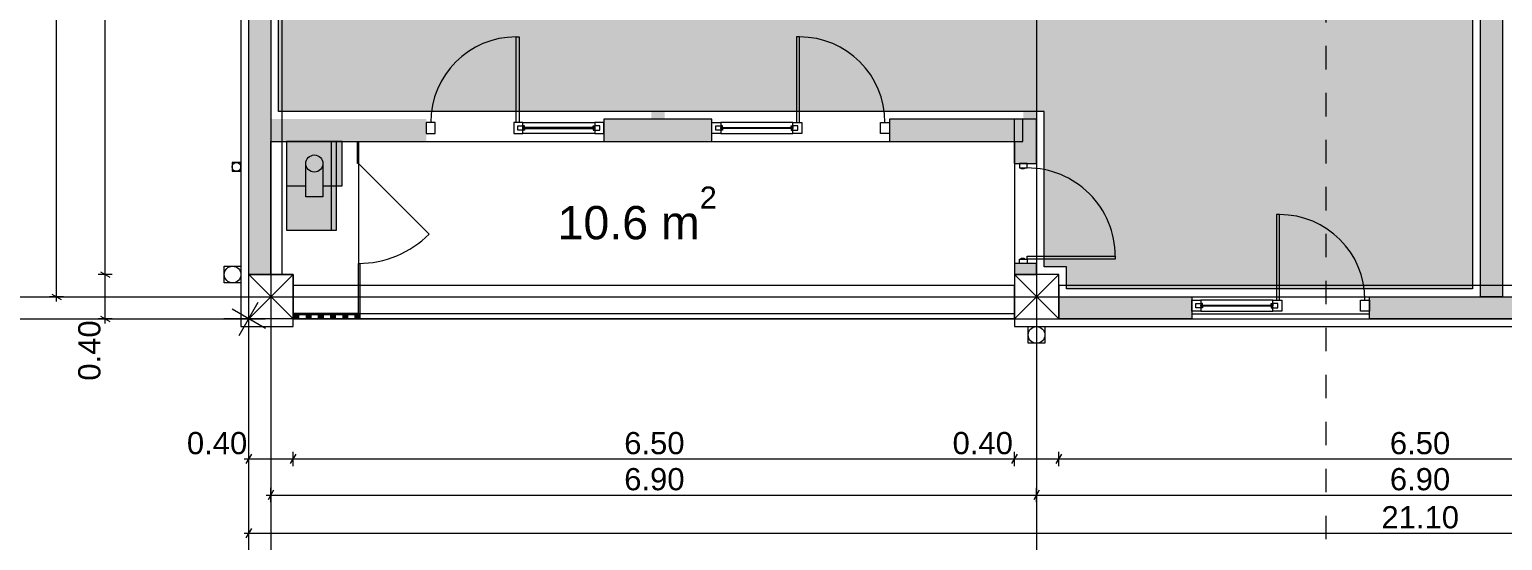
# Model space of a CAD drawing. Header units: millimetres. Extents: x 476571643 to 477489869, y 4620928210 to 4621294454.
# Drawn here: x 477214746 to 477228021, y 4621023836 to 4621028441 of the extents above; entities that cross this region are included whole.
import ezdxf

# ---------------------------------------------------------------- set-up
doc = ezdxf.new("R2010")
doc.units = ezdxf.units.MM
doc.header["$MEASUREMENT"] = 0
doc.linetypes.add('Dashed', pattern=[423.333333, 211.666667, -211.666667])
for name, color, linetype, lineweight in [('2D Drafting - General_Pen_No__1_Pen_No__7', 7, 'Continuous', 0), ('2D Drafting - General_Pen_No__250_Pen_No__7_Pen_No__250', 7, 'Continuous', 0), ('2D Drafting - General_Pen_No__250_Pen_No__7_Pen_No__7', 7, 'Continuous', 0), ('2D Drafting - General_Pen_No__7_Pen_No__7_Pen_No__7', 7, 'Continuous', 0), ('Doors_Pen_No__7_Pen_No__7_Pen_No__7', 7, 'Continuous', 0), ('G-Anno-Nplt_Pen_No__151', 151, 'Continuous', 0), ('G-Anno-Nplt_Pen_No__4', 7, 'Continuous', 0), ('gegmebi_Pen_No__1_Pen_No__7', 7, 'Continuous', 0), ('gegmebi_Pen_No__7_Pen_No__7', 7, 'Continuous', 0), ('Interior - Furniture _Pen_No__7', 7, 'Continuous', 0), ('kar-panjara_Pen_No__7_Pen_No__7_Pen_No__7', 7, 'Continuous', 0), ('New_2D Drafting - General_Pen_No__250_Pen_No__7_Pen_No__255', 255, 'Continuous', 0), ('New_2D Drafting - General_Pen_No__30_Pen_No__9_Pen_No__9_Pen_No__255', 255, 'Continuous', 0), ('New_2D Drafting - General_Pen_No__30_Pen_No__9_Pen_No__9_Pen_No__7', 7, 'Continuous', 0), ('New_Doors_Pen_No__7_Pen_No__7_Pen_No__250', 7, 'Continuous', 0), ('New_Interior - Furniture _Pen_No__250', 7, 'Continuous', 0), ('New_reg_nak_Pen_No__250', 7, 'Continuous', 0), ('New_reg_nak_Pen_No__7', 7, 'Continuous', 0), ('New_shenobebi_Pen_No__1', 1, 'Continuous', 0), ('New_Structural - Bearing_Pen_No__250', 7, 'Continuous', 0), ('zoma_Pen_No__1', 1, 'Continuous', 0), ('zoma_Pen_No__142', 142, 'Continuous', 0), ('zoma_Pen_No__5_Pen_No__5', 5, 'Continuous', 0)]:
    doc.layers.add(name, color=color, linetype=linetype, lineweight=lineweight)
doc.layers.add('zoma', color=7, linetype='Continuous')
doc.styles.add('GENERATED_STYLE_2', font='arial.ttf')
doc.dimstyles.new('GENERATED_STYLE__12', dxfattribs={"dimtxt": 500, "dimasz": 228, "dimexe": 0.18, "dimexo": 3, "dimgap": 0.09, "dimtad": 1, "dimtih": 1, "dimtoh": 1, "dimlfac": 0.001, "dimzin": 0, "dimdsep": 46, "dimtxsty": 'GENERATED_STYLE_2', "dimblk": 'ARROWHEAD_2', "dimblk1": 'ARROWHEAD_2', "dimblk2": 'ARROWHEAD_2', "dimcen": 0.09, "dimclrd": 1, "dimclre": 1, "dimclrt": 1, "dimadec": 0, "dimazin": 0, "dimtfac": 1, "dimtdec": 4, "dimtmove": 2, "dimatfit": 3, "dimfxl": 1, "dimtolj": 1, "dimtzin": 0, "dimarcsym": 0})
doc.dimstyles.new('GENERATED_STYLE__13', dxfattribs={"dimtxt": 500, "dimasz": 228, "dimexe": 0.18, "dimexo": 3, "dimgap": 0.09, "dimtad": 1, "dimlfac": 0.001, "dimzin": 0, "dimdsep": 46, "dimtxsty": 'GENERATED_STYLE_2', "dimblk": 'ARROWHEAD_2', "dimblk1": 'ARROWHEAD_2', "dimblk2": 'ARROWHEAD_2', "dimcen": 0.09, "dimclrd": 1, "dimclre": 1, "dimclrt": 1, "dimadec": 0, "dimazin": 0, "dimtfac": 1, "dimtdec": 4, "dimtmove": 0, "dimatfit": 3, "dimfxl": 1, "dimtolj": 1, "dimtzin": 0, "dimarcsym": 0})
doc.dimstyles.new('GENERATED_STYLE__3', dxfattribs={"dimtxt": 200, "dimasz": 64.421331, "dimexe": 0.18, "dimexo": 3, "dimgap": 0.09, "dimtad": 1, "dimtih": 1, "dimtoh": 1, "dimlfac": 0.001, "dimzin": 0, "dimdsep": 46, "dimtxsty": 'GENERATED_STYLE_2', "dimblk": 'ARROWHEAD_2', "dimblk1": 'ARROWHEAD_2', "dimblk2": 'ARROWHEAD_2', "dimcen": 0.09, "dimclrd": 142, "dimclre": 142, "dimclrt": 142, "dimadec": 0, "dimazin": 0, "dimtfac": 1, "dimtdec": 4, "dimtmove": 0, "dimatfit": 3, "dimfxl": 1, "dimtolj": 1, "dimtzin": 0, "dimarcsym": 0})
doc.dimstyles.new('GENERATED_STYLE__7', dxfattribs={"dimtxt": 200, "dimasz": 64.421331, "dimexe": 0.18, "dimexo": 3, "dimgap": 0.09, "dimtad": 1, "dimlfac": 0.001, "dimzin": 0, "dimdsep": 46, "dimtxsty": 'GENERATED_STYLE_2', "dimblk": 'ARROWHEAD_2', "dimblk1": 'ARROWHEAD_2', "dimblk2": 'ARROWHEAD_2', "dimcen": 0.09, "dimclrd": 142, "dimclre": 142, "dimclrt": 142, "dimadec": 0, "dimazin": 0, "dimtfac": 1, "dimtdec": 4, "dimtmove": 0, "dimatfit": 3, "dimfxl": 1, "dimtolj": 1, "dimtzin": 0, "dimarcsym": 0})

# ---------------------------------------------------------------- blocks, each defined once
blk = doc.blocks.new('*D1205', base_point=(476844527, 4621385791))
at = {"layer": 'zoma_Pen_No__142', "color": 142, "linetype": 'Continuous', "lineweight": 0, "transparency": 16777216}
for p, q in [((477214948, 4621032957), (477215033, 4621032908)), ((477215054, 4621032933), (477214927, 4621032933)), ((477214990, 4621026033), (477214990, 4621032933)), ((477214948, 4621026057), (477215033, 4621026008)), ((477215054, 4621026033), (477214927, 4621026033)), ((477214990, 4621025991), (477214990, 4621026033))]:
    blk.add_line(p, q, dxfattribs=at)
at = {"layer": 'zoma_Pen_No__142', "color": 142, "lineweight": 0, "transparency": 16777216, "insert": (477214950, 4621029216), "char_height": 200, "attachment_point": 7, "rotation": 90, "style": 'GENERATED_STYLE_2'}
blk.add_mtext('\\A1;{\\pql;\\fArial CYR|b0|i0|c204|p34;6.90}', dxfattribs=at)
blk = doc.blocks.new('ARROWHEAD_2')
at = {"color": 0, "linetype": 'Continuous', "lineweight": 0}
for p, q in [((-0.378, -0.655), (0.378, 0.655)), ((0, 0), (-1, 0))]:
    blk.add_line(p, q, dxfattribs=at)
blk = doc.blocks.new('*D1208', base_point=(476844527, 4621385791))
at = {"layer": 'zoma_Pen_No__142', "color": 142, "linetype": 'Continuous', "lineweight": 0, "transparency": 16777216}
for p, q in [((477215491, 4621026233), (477215364, 4621026233)), ((477215385, 4621026257), (477215470, 4621026208)), ((477215428, 4621025833), (477215428, 4621026233)), ((477215491, 4621025833), (477215364, 4621025833)), ((477215385, 4621025857), (477215470, 4621025808)), ((477215428, 4621025791), (477215428, 4621025833))]:
    blk.add_line(p, q, dxfattribs=at)
at = {"layer": 'zoma_Pen_No__142', "color": 142, "lineweight": 0, "transparency": 16777216, "insert": (477215388, 4621025276), "char_height": 200, "attachment_point": 7, "rotation": 89.9995, "style": 'GENERATED_STYLE_2'}
blk.add_mtext('\\A1;{\\pql;\\fArial CYR|b0|i0|c204|p34;0.40}', dxfattribs=at)
blk = doc.blocks.new('*D1209', base_point=(476844527, 4621385791))
at = {"layer": 'zoma_Pen_No__142', "color": 142, "linetype": 'Continuous', "lineweight": 0, "transparency": 16777216}
for p, q in [((477215385, 4621032757), (477215470, 4621032708)), ((477215428, 4621026233), (477215428, 4621032733)), ((477215491, 4621026233), (477215364, 4621026233)), ((477215385, 4621026257), (477215470, 4621026208)), ((477215428, 4621025833), (477215428, 4621026233))]:
    blk.add_line(p, q, dxfattribs=at)
at = {"layer": 'zoma_Pen_No__142', "color": 142, "lineweight": 0, "transparency": 16777216, "char_height": 200, "attachment_point": 7, "rotation": 89.9995, "style": 'GENERATED_STYLE_2'}
for s, insert in [('\\A1;{\\pql;\\fArial CYR|b0|i0|c204|p34;0.40}', (477215388, 4621032176)), ('\\A1;{\\pql;\\fArial CYR|b0|i0|c204|p34;6.50}', (477215388, 4621029216))]:
    blk.add_mtext(s, dxfattribs=dict(at, insert=insert))
blk = doc.blocks.new('*D1210', base_point=(476844527, 4621385791))
at = {"layer": 'zoma_Pen_No__142', "color": 142, "linetype": 'Continuous', "lineweight": 0, "transparency": 16777216}
for p, q in [((477215428, 4621033133), (477215428, 4621036233)), ((477215491, 4621033133), (477215364, 4621033133)), ((477215385, 4621033157), (477215470, 4621033108)), ((477215428, 4621032733), (477215428, 4621033133)), ((477215491, 4621032733), (477215364, 4621032733)), ((477215385, 4621032757), (477215470, 4621032708)), ((477215428, 4621026233), (477215428, 4621032733))]:
    blk.add_line(p, q, dxfattribs=at)
blk = doc.blocks.new('*D1216', base_point=(476844527, 4621385791))
at = {"layer": 'zoma_Pen_No__142', "color": 142, "linetype": 'Continuous', "lineweight": 0, "transparency": 16777216}
for p, q in [((477214641, 4621043533), (477214514, 4621043533)), ((477214620, 4621043508), (477214535, 4621043557)), ((477214577, 4621025833), (477214577, 4621043533)), ((477214641, 4621025833), (477214514, 4621025833)), ((477214535, 4621025857), (477214620, 4621025808)), ((477214577, 4621025791), (477214577, 4621025833))]:
    blk.add_line(p, q, dxfattribs=at)
at = {"layer": 'zoma_Pen_No__142', "color": 142, "lineweight": 0, "transparency": 16777216, "insert": (477214537, 4621034341), "char_height": 200, "attachment_point": 7, "rotation": 90, "style": 'GENERATED_STYLE_2'}
blk.add_mtext('\\A1;{\\pql;\\fArial CYR|b0|i0|c204|p34;17.70}', dxfattribs=at)
blk = doc.blocks.new('*D1229', base_point=(476844527, 4621385791))
at = {"layer": 'zoma_Pen_No__142', "color": 142, "linetype": 'Continuous', "lineweight": 0, "transparency": 16777216}
for p, q in [((477240465, 4621043533), (477240338, 4621043533)), ((477240444, 4621043508), (477240359, 4621043557)), ((477240402, 4621025833), (477240402, 4621043533)), ((477240465, 4621025833), (477240338, 4621025833)), ((477240359, 4621025857), (477240444, 4621025808)), ((477240402, 4621025791), (477240402, 4621025833))]:
    blk.add_line(p, q, dxfattribs=at)
at = {"layer": 'zoma_Pen_No__142', "color": 142, "lineweight": 0, "transparency": 16777216, "insert": (477240362, 4621034341), "char_height": 200, "attachment_point": 7, "rotation": 90, "style": 'GENERATED_STYLE_2'}
blk.add_mtext('\\A1;{\\pql;\\fArial CYR|b0|i0|c204|p34;17.70}', dxfattribs=at)
blk = doc.blocks.new('*D1242', base_point=(476844527, 4621385791))
at = {"layer": 'zoma_Pen_No__142', "color": 142, "linetype": 'Continuous', "lineweight": 0, "transparency": 16777216}
for p, q in [((477216746, 4621024613), (477216697, 4621024529)), ((477216722, 4621024507), (477216722, 4621024635)), ((477217146, 4621024613), (477217097, 4621024529)), ((477217122, 4621024507), (477217122, 4621024635)), ((477216680, 4621024571), (477216722, 4621024571)), ((477216722, 4621024571), (477217122, 4621024571))]:
    blk.add_line(p, q, dxfattribs=at)
at = {"layer": 'zoma_Pen_No__142', "color": 142, "lineweight": 0, "transparency": 16777216, "insert": (477216165, 4621024611), "char_height": 200, "attachment_point": 7, "style": 'GENERATED_STYLE_2'}
blk.add_mtext('\\A1;{\\pql;\\fArial CYR|b0|i0|c204|p34;0.40}', dxfattribs=at)
blk = doc.blocks.new('*D1243', base_point=(476844527, 4621385791))
at = {"layer": 'zoma_Pen_No__142', "color": 142, "linetype": 'Continuous', "lineweight": 0, "transparency": 16777216}
for p, q in [((477217146, 4621024613), (477217097, 4621024529)), ((477217122, 4621024507), (477217122, 4621024635)), ((477223646, 4621024613), (477223597, 4621024529)), ((477223622, 4621024507), (477223622, 4621024635)), ((477217122, 4621024571), (477223622, 4621024571))]:
    blk.add_line(p, q, dxfattribs=at)
at = {"layer": 'zoma_Pen_No__142', "color": 142, "lineweight": 0, "transparency": 16777216, "char_height": 200, "attachment_point": 7, "style": 'GENERATED_STYLE_2'}
for s, insert in [('\\A1;{\\pql;\\fArial CYR|b0|i0|c204|p34;6.50}', (477220106, 4621024611)), ('\\A1;{\\pql;\\fArial CYR|b0|i0|c204|p34;0.40}', (477223065, 4621024611))]:
    blk.add_mtext(s, dxfattribs=dict(at, insert=insert))
blk = doc.blocks.new('*D1244', base_point=(476844527, 4621385791))
at = {"layer": 'zoma_Pen_No__142', "color": 142, "linetype": 'Continuous', "lineweight": 0, "transparency": 16777216}
for p, q in [((477223646, 4621024613), (477223597, 4621024529)), ((477223622, 4621024507), (477223622, 4621024635)), ((477224046, 4621024613), (477223997, 4621024529)), ((477224022, 4621024507), (477224022, 4621024635)), ((477223622, 4621024571), (477224022, 4621024571))]:
    blk.add_line(p, q, dxfattribs=at)
blk = doc.blocks.new('*D1245', base_point=(476844527, 4621385791))
at = {"layer": 'zoma_Pen_No__142', "color": 142, "linetype": 'Continuous', "lineweight": 0, "transparency": 16777216}
for p, q in [((477224046, 4621024613), (477223997, 4621024529)), ((477224022, 4621024507), (477224022, 4621024635)), ((477230546, 4621024613), (477230497, 4621024529)), ((477230522, 4621024507), (477230522, 4621024635)), ((477224022, 4621024571), (477230522, 4621024571))]:
    blk.add_line(p, q, dxfattribs=at)
at = {"layer": 'zoma_Pen_No__142', "color": 142, "lineweight": 0, "transparency": 16777216, "char_height": 200, "attachment_point": 7, "style": 'GENERATED_STYLE_2'}
for s, insert in [('\\A1;{\\pql;\\fArial CYR|b0|i0|c204|p34;6.50}', (477227006, 4621024611)), ('\\A1;{\\pql;\\fArial CYR|b0|i0|c204|p34;0.40}', (477229965, 4621024611))]:
    blk.add_mtext(s, dxfattribs=dict(at, insert=insert))
blk = doc.blocks.new('*D1249', base_point=(476844527, 4621385791))
at = {"layer": 'zoma_Pen_No__142', "color": 142, "linetype": 'Continuous', "lineweight": 0, "transparency": 16777216}
for p, q in [((477216880, 4621024246), (477216922, 4621024246)), ((477216946, 4621024289), (477216897, 4621024204)), ((477216922, 4621024183), (477216922, 4621024310)), ((477216922, 4621024246), (477223822, 4621024246)), ((477223846, 4621024289), (477223797, 4621024204)), ((477223822, 4621024183), (477223822, 4621024310))]:
    blk.add_line(p, q, dxfattribs=at)
at = {"layer": 'zoma_Pen_No__142', "color": 142, "lineweight": 0, "transparency": 16777216, "insert": (477220106, 4621024286), "char_height": 200, "attachment_point": 7, "style": 'GENERATED_STYLE_2'}
blk.add_mtext('\\A1;{\\pql;\\fArial CYR|b0|i0|c204|p34;6.90}', dxfattribs=at)
blk = doc.blocks.new('*D1250', base_point=(476844527, 4621385791))
at = {"layer": 'zoma_Pen_No__142', "color": 142, "linetype": 'Continuous', "lineweight": 0, "transparency": 16777216}
for p, q in [((477223846, 4621024289), (477223797, 4621024204)), ((477223822, 4621024183), (477223822, 4621024310)), ((477223822, 4621024246), (477230722, 4621024246)), ((477230746, 4621024289), (477230697, 4621024204)), ((477230722, 4621024183), (477230722, 4621024310))]:
    blk.add_line(p, q, dxfattribs=at)
at = {"layer": 'zoma_Pen_No__142', "color": 142, "lineweight": 0, "transparency": 16777216, "insert": (477227006, 4621024286), "char_height": 200, "attachment_point": 7, "style": 'GENERATED_STYLE_2'}
blk.add_mtext('\\A1;{\\pql;\\fArial CYR|b0|i0|c204|p34;6.90}', dxfattribs=at)
blk = doc.blocks.new('*D1252', base_point=(476844527, 4621385791))
at = {"layer": 'zoma_Pen_No__142', "color": 142, "linetype": 'Continuous', "lineweight": 0, "transparency": 16777216}
for p, q in [((477216746, 4621023945), (477216697, 4621023860)), ((477216722, 4621023839), (477216722, 4621023966)), ((477237797, 4621023860), (477237846, 4621023945)), ((477237822, 4621023839), (477237822, 4621023966)), ((477216680, 4621023903), (477216722, 4621023903)), ((477216722, 4621023903), (477237822, 4621023903)), ((477237822, 4621023903), (477237863, 4621023903))]:
    blk.add_line(p, q, dxfattribs=at)
at = {"layer": 'zoma_Pen_No__142', "color": 142, "lineweight": 0, "transparency": 16777216, "insert": (477226930, 4621023943), "char_height": 200, "attachment_point": 7, "style": 'GENERATED_STYLE_2'}
blk.add_mtext('\\A1;{\\pql;\\fArial CYR|b0|i0|c204|p34;21.10}', dxfattribs=at)
blk = doc.blocks.new('*D1267', base_point=(476844527, 4621385791))
at = {"layer": 'zoma_Pen_No__1', "color": 1, "linetype": 'Continuous', "lineweight": 0, "transparency": 16777216}
for p, q in [((477216872, 4621025746), (477216572, 4621025919)), ((477216722, 4621025833), (477216722, 4621025979)), ((477216947, 4621025833), (477216497, 4621025833)), ((477216722, 4620978744), (477216722, 4621025833)), ((477216572, 4620978830), (477216872, 4620978657)), ((477216947, 4620978744), (477216497, 4620978744)), ((477216722, 4620978597), (477216722, 4620978744))]:
    blk.add_line(p, q, dxfattribs=at)
at = {"layer": 'zoma_Pen_No__1', "color": 1, "lineweight": 0, "transparency": 16777216, "insert": (477216622, 4621001433), "char_height": 500, "attachment_point": 7, "rotation": 90, "style": 'GENERATED_STYLE_2'}
blk.add_mtext('\\A1;{\\pql;\\fArial CYR|b0|i0|c204|p34;47.09}', dxfattribs=at)
blk = doc.blocks.new('*D1271', base_point=(476844527, 4621385791))
at = {"layer": 'zoma_Pen_No__1', "color": 1, "linetype": 'Continuous', "lineweight": 0, "transparency": 16777216}
for p, q in [((477143313, 4621025608), (477143313, 4621026058)), ((477216722, 4621025608), (477216722, 4621026058)), ((477143400, 4621025983), (477143226, 4621025683)), ((477216635, 4621025683), (477216808, 4621025983)), ((477143166, 4621025833), (477143313, 4621025833)), ((477143313, 4621025833), (477216722, 4621025833)), ((477216722, 4621025833), (477216869, 4621025833))]:
    blk.add_line(p, q, dxfattribs=at)
at = {"layer": 'zoma_Pen_No__1', "color": 1, "lineweight": 0, "transparency": 16777216, "insert": (477163324, 4621025933), "char_height": 500, "attachment_point": 7, "style": 'GENERATED_STYLE_2'}
blk.add_mtext('\\A1;{\\pql;\\fArial CYR|b0|i0|c204|p34;73.41}', dxfattribs=at)

msp = doc.modelspace()

# ---------------------------------------------------------------- hatches: boundary and pattern name
at = {"layer": '2D Drafting - General_Pen_No__250_Pen_No__7_Pen_No__7', "linetype": 'Continuous', "lineweight": 0}
for points in [[(477227821.818, 4621026032.543), (477227821.818, 4621036335.8), (477228021.818, 4621036335.8), (477228021.818, 4621026032.543)], [(477216721.818, 4621032732.543), (477216721.818, 4621026232.543), (477216921.818, 4621026232.543), (477216921.818, 4621032732.543)], [(477223701.626, 4621032732.543), (477223701.626, 4621027632.538), (477223821.626, 4621027632.538), (477223821.626, 4621032732.543)], [(477220349.145, 4621032406.39), (477220349.145, 4621027632.538), (477220469.145, 4621027632.538), (477220469.145, 4621032406.39)], [(477218322.434, 4621027432.538), (477216922.01, 4621027432.538), (477216922.01, 4621027632.538), (477218322.434, 4621027632.538)], [(477219922.434, 4621027632.538), (477219922.434, 4621027432.538), (477220895.852, 4621027432.538), (477220895.852, 4621027632.538)], [(477222495.852, 4621027432.538), (477223699.051, 4621027432.538), (477223699.051, 4621027632.538), (477222495.852, 4621027632.538)], [(477223621.626, 4621027632.538), (477223621.626, 4621027232.523), (477223821.626, 4621027232.523), (477223821.626, 4621027632.538)], [(477217711.998, 4621027432.538), (477217711.998, 4621027232.538), (477217701.998, 4621027232.538), (477217701.998, 4621027432.538)], [(477217722.01, 4621026332.539), (477217722.01, 4621025872.543), (477217712.01, 4621025872.543), (477217712.01, 4621026332.539)], [(477223821.818, 4621026332.525), (477223621.818, 4621026332.525), (477223621.818, 4621026232.543), (477223821.818, 4621026232.543)], [(477224021.818, 4621026032.543), (477225221.89, 4621026032.543), (477225221.89, 4621025832.543), (477224021.818, 4621025832.543)], [(477230521.818, 4621025832.543), (477226821.886, 4621025832.543), (477226821.886, 4621026032.543), (477230521.818, 4621026032.543)], [(477217712.01, 4621025882.543), (477217122.01, 4621025882.543), (477217122.01, 4621025872.543), (477217712.01, 4621025872.543)]]:
    msp.add_hatch(color=7, dxfattribs=at).paths.add_polyline_path(points)
at = {"layer": 'G-Anno-Nplt_Pen_No__151', "linetype": 'Continuous', "lineweight": 0, "true_color": 0x1f2f3f}
h = msp.add_hatch(color=169, dxfattribs=at)
h.paths.add_polyline_path([(477216991.818, 4621032222.355), (477217391.818, 4621032222.355), (477217391.818, 4621032902.543), (477217191.818, 4621032902.543), (477217191.818, 4621033202.542), (477216991.818, 4621033202.542), (477216991.818, 4621036162.542), (477217191.818, 4621036162.542), (477217191.818, 4621036462.542), (477217391.818, 4621036462.542), (477217391.818, 4621037142.73), (477216991.818, 4621037142.73), (477216991.818, 4621043062.543), (477217191.818, 4621043062.543), (477217191.818, 4621043262.542), (477223551.817, 4621043262.542), (477223551.817, 4621036402.542), (477223251.817, 4621036402.542), (477223251.817, 4621035865.8), (477224532.005, 4621035865.8), (477224532.005, 4621036262.543), (477227751.818, 4621036262.543), (477227751.818, 4621026302.542), (477227751.818, 4621026102.601), (477224091.817, 4621026102.601), (477224091.817, 4621026302.542), (477223891.818, 4621026302.542), (477223891.818, 4621027702.539), (477216991.818, 4621027702.539)])
h.paths.add_polyline_path([(477224092.607, 4621032662.543), (477224092.607, 4621033202.542), (477223552.607, 4621033202.542), (477223552.607, 4621032662.543)], flags=0)
at = {"layer": 'New_2D Drafting - General_Pen_No__250_Pen_No__7_Pen_No__255', "linetype": 'Continuous', "lineweight": 0}
for points in [[(477217063.437, 4621027432.538), (477217563.437, 4621027432.534), (477217563.433, 4621027032.538), (477217390.448, 4621027032.54), (477217390.447, 4621026932.537), (477217236.421, 4621026932.538), (477217236.422, 4621027032.541), (477217063.433, 4621027032.543)], [(477217063.437, 4621027432.538), (477217513.437, 4621027432.538), (477217513.437, 4621026632.538), (477217063.437, 4621026632.538)]]:
    msp.add_hatch(color=255, dxfattribs=at).paths.add_polyline_path(points)
at = {"layer": 'New_2D Drafting - General_Pen_No__30_Pen_No__9_Pen_No__9_Pen_No__255', "linetype": 'Continuous', "lineweight": 0}
for points in [[(477217132.01, 4621025832.543), (477217132.01, 4621025872.543), (477217172.01, 4621025872.543), (477217172.01, 4621025832.543)], [(477217242.01, 4621025832.543), (477217242.01, 4621025872.543), (477217282.01, 4621025872.543), (477217282.01, 4621025832.543)], [(477217352.01, 4621025832.543), (477217352.01, 4621025872.543), (477217392.01, 4621025872.543), (477217392.01, 4621025832.543)], [(477217462.01, 4621025832.543), (477217462.01, 4621025872.543), (477217502.01, 4621025872.543), (477217502.01, 4621025832.543)], [(477217572.01, 4621025832.543), (477217572.01, 4621025872.543), (477217612.01, 4621025872.543), (477217612.01, 4621025832.543)], [(477217682.01, 4621025832.543), (477217682.01, 4621025872.543), (477217722.01, 4621025872.543), (477217722.01, 4621025832.543)]]:
    msp.add_hatch(color=255, dxfattribs=at).paths.add_polyline_path(points)

# ---------------------------------------------------------------- linework, layer by layer
at = {"layer": '2D Drafting - General_Pen_No__1_Pen_No__7', "color": 7, "linetype": 'Continuous', "lineweight": 0}
for p, q in [((477216721.818, 4621025832.543), (477217121.818, 4621026232.543)), ((477217121.818, 4621025832.543), (477216721.818, 4621026232.543)), ((477224021.818, 4621025832.543), (477223621.818, 4621026232.543)), ((477223621.818, 4621025832.543), (477224021.818, 4621026232.543))]:
    msp.add_line(p, q, dxfattribs=at)
at = {"layer": '2D Drafting - General_Pen_No__1_Pen_No__7', "color": 7, "linetype": 'Continuous', "lineweight": 0, "flags": 128}
for points in [[(477216721.818, 4621026232.543), (477216721.818, 4621032732.543), (477217021.818, 4621032732.543), (477217021.818, 4621026232.543)], [(477217121.818, 4621025832.543), (477216721.818, 4621025832.543), (477216721.818, 4621026232.543), (477217121.818, 4621026232.543)], [(477223621.818, 4621025832.543), (477224021.818, 4621025832.543), (477224021.818, 4621026232.543), (477223621.818, 4621026232.543)], [(477217121.818, 4621025832.543), (477223621.818, 4621025832.543), (477223621.818, 4621026132.543), (477217121.818, 4621026132.543)], [(477224021.818, 4621025832.543), (477230521.818, 4621025832.543), (477230521.818, 4621026132.543), (477224021.818, 4621026132.543)]]:
    msp.add_lwpolyline(points, close=True, dxfattribs=at)
at = {"layer": '2D Drafting - General_Pen_No__1_Pen_No__7', "color": 7, "linetype": 'Continuous', "lineweight": 0}
for centre, radius in [((477216611.645, 4621027202.542), 40), ((477216576.888, 4621026232.543), 75), ((477223821.818, 4621025687.889), 75)]:
    msp.add_circle(centre, radius, dxfattribs=at)
at = {"layer": '2D Drafting - General_Pen_No__250_Pen_No__7_Pen_No__250', "color": 7, "linetype": 'Continuous', "lineweight": 0, "flags": 128}
for points in [[(477227821.818, 4621026032.543), (477227821.818, 4621036335.8), (477228021.818, 4621036335.8), (477228021.818, 4621026032.543)], [(477223621.626, 4621027632.538), (477223621.626, 4621027232.523), (477223821.626, 4621027232.523), (477223821.626, 4621027632.538)], [(477217711.998, 4621027432.538), (477217711.998, 4621027232.538), (477217701.998, 4621027232.538), (477217701.998, 4621027432.538)], [(477217722.01, 4621026332.539), (477217722.01, 4621025872.543), (477217712.01, 4621025872.543), (477217712.01, 4621026332.539)], [(477223821.818, 4621026332.525), (477223621.818, 4621026332.525), (477223621.818, 4621026232.543), (477223821.818, 4621026232.543)], [(477224021.818, 4621026032.543), (477225221.89, 4621026032.543), (477225221.89, 4621025832.543), (477224021.818, 4621025832.543)], [(477230521.818, 4621025832.543), (477226821.886, 4621025832.543), (477226821.886, 4621026032.543), (477230521.818, 4621026032.543)], [(477217712.01, 4621025882.543), (477217122.01, 4621025882.543), (477217122.01, 4621025872.543), (477217712.01, 4621025872.543)]]:
    msp.add_lwpolyline(points, close=True, dxfattribs=at)
at = {"layer": '2D Drafting - General_Pen_No__250_Pen_No__7_Pen_No__7', "color": 7, "linetype": 'Continuous', "lineweight": 0, "flags": 128}
for points in [[(477219922.434, 4621027632.538), (477219922.434, 4621027432.538), (477220895.852, 4621027432.538), (477220895.852, 4621027632.538)], [(477222495.852, 4621027432.538), (477223699.051, 4621027432.538), (477223699.051, 4621027632.538), (477222495.852, 4621027632.538)]]:
    msp.add_lwpolyline(points, close=True, dxfattribs=at)
at = {"layer": '2D Drafting - General_Pen_No__7_Pen_No__7_Pen_No__7', "color": 7, "linetype": 'Continuous', "lineweight": 0, "flags": 128}
for points in [[(477219842.434, 4621027503.069), (477219192.434, 4621027503.098), (477219192.438, 4621027603.037), (477219842.438, 4621027603.008)], [(477220975.857, 4621027503.069), (477221625.857, 4621027503.098), (477221625.852, 4621027603.037), (477220975.852, 4621027603.008)], [(477225301.89, 4621025902.552), (477225951.89, 4621025902.581), (477225951.885, 4621026002.52), (477225301.885, 4621026002.491)]]:
    msp.add_lwpolyline(points, close=True, dxfattribs=at)
at = {"layer": '2D Drafting - General_Pen_No__7_Pen_No__7_Pen_No__7', "color": 7, "linetype": 'Continuous', "lineweight": 0}
for centre, radius, start, end in [((477219132.749, 4621027603.05), 770.311, 89.9974687, 179.994289), ((477221685.541, 4621027603.05), 770.311, 0.005711, 90.0025313), ((477223736.485, 4621026398.701), 794.311, 359.9985151, 90.0001966), ((477226011.574, 4621026002.533), 770.311, 0.005711, 90.0025313)]:
    msp.add_arc(centre, radius, start, end, dxfattribs=at)
at = {"layer": 'Doors_Pen_No__7_Pen_No__7_Pen_No__7', "color": 7, "linetype": 'Continuous', "lineweight": 0, "flags": 128}
for points in [[(477219159.416, 4621027603.049), (477219132.749, 4621027603.05), (477219132.784, 4621028373.361), (477219159.45, 4621028373.36)], [(477221658.875, 4621027603.049), (477221685.541, 4621027603.05), (477221685.507, 4621028373.361), (477221658.841, 4621028373.36)], [(477223668.75, 4621027232.525), (477223668.749, 4621027193.014), (477223736.483, 4621027193.012), (477223736.484, 4621027232.523)], [(477223683.149, 4621027184.125), (477223683.149, 4621027193.014), (477223709.816, 4621027193.013), (477223709.816, 4621027184.124)], [(477225984.907, 4621026002.532), (477226011.574, 4621026002.533), (477226011.54, 4621026772.844), (477225984.873, 4621026772.843)], [(477223668.75, 4621026332.525), (477223668.751, 4621026372.036), (477223736.485, 4621026372.035), (477223736.484, 4621026332.523)], [(477223683.151, 4621026372.036), (477223683.152, 4621026380.925), (477223709.818, 4621026380.924), (477223709.818, 4621026372.035)], [(477223736.485, 4621026372.035), (477223736.485, 4621026398.701), (477224530.796, 4621026398.681), (477224530.796, 4621026372.014)]]:
    msp.add_lwpolyline(points, close=True, dxfattribs=at)
at = {"layer": 'G-Anno-Nplt_Pen_No__4', "color": 7, "linetype": 'Continuous', "lineweight": 0, "flags": 128}
msp.add_lwpolyline([(477227751.818, 4621036262.543), (477227751.818, 4621026302.542), (477227751.818, 4621026102.601), (477224091.817, 4621026102.601), (477224091.817, 4621026302.542), (477223891.818, 4621026302.542), (477223891.818, 4621027702.539), (477216991.818, 4621027702.539), (477216991.818, 4621032222.355)], dxfattribs=at)
at = {"layer": 'gegmebi_Pen_No__1_Pen_No__7', "color": 7, "linetype": 'Continuous', "lineweight": 0, "flags": 128}
for points in [[(477217390.448, 4621027032.54), (477217563.433, 4621027032.538), (477217563.437, 4621027432.534), (477217063.437, 4621027432.538), (477217063.433, 4621027032.543), (477217236.422, 4621027032.541)], [(477217390.45, 4621027232.538), (477217390.447, 4621026932.537), (477217236.421, 4621026932.538), (477217236.424, 4621027232.54)]]:
    msp.add_lwpolyline(points, dxfattribs=at)
at = {"layer": 'gegmebi_Pen_No__7_Pen_No__7', "color": 7, "linetype": 'Continuous', "lineweight": 0}
for p, q in [((477216571.645, 4621027242.542), (477216571.645, 4621027162.542)), ((477216651.645, 4621027242.542), (477216571.645, 4621027242.542)), ((477216651.645, 4621027162.542), (477216651.645, 4621027242.542)), ((477216571.645, 4621027162.542), (477216651.645, 4621027162.542)), ((477216501.888, 4621026157.543), (477216501.888, 4621026307.543)), ((477216501.888, 4621026307.543), (477216651.888, 4621026307.543)), ((477216651.888, 4621026307.543), (477216651.888, 4621026157.543)), ((477216651.888, 4621026157.543), (477216501.888, 4621026157.543)), ((477223746.818, 4621025612.889), (477223746.818, 4621025762.889)), ((477223746.818, 4621025762.889), (477223896.818, 4621025762.889)), ((477223896.818, 4621025762.889), (477223896.818, 4621025612.889)), ((477223896.818, 4621025612.889), (477223746.818, 4621025612.889))]:
    msp.add_line(p, q, dxfattribs=at)
at = {"layer": 'kar-panjara_Pen_No__7_Pen_No__7_Pen_No__7', "color": 7, "linetype": 'Continuous', "lineweight": 0, "flags": 128}
for points in [[(477218322.434, 4621027503.118), (477218402.434, 4621027503.114), (477218402.438, 4621027603.114), (477218322.438, 4621027603.118)], [(477219112.434, 4621027503.04), (477219192.434, 4621027503.037), (477219192.438, 4621027603.037), (477219112.438, 4621027603.04)], [(477219147.437, 4621027573.039), (477219192.437, 4621027573.037), (477219192.436, 4621027558.037), (477219192.436, 4621027548.037), (477219207.436, 4621027548.036), (477219207.435, 4621027533.036), (477219147.435, 4621027533.039)], [(477219207.437, 4621027573.036), (477219192.437, 4621027573.037), (477219192.436, 4621027558.037), (477219207.436, 4621027558.036)], [(477219842.436, 4621027558.008), (477219192.436, 4621027558.037), (477219192.436, 4621027548.037), (477219842.436, 4621027548.008)], [(477219887.437, 4621027573.006), (477219842.437, 4621027573.008), (477219842.436, 4621027558.008), (477219842.436, 4621027548.008), (477219827.436, 4621027548.009), (477219827.435, 4621027533.009), (477219887.435, 4621027533.006)], [(477219827.437, 4621027573.009), (477219842.437, 4621027573.008), (477219842.436, 4621027558.008), (477219827.436, 4621027558.009)], [(477219842.434, 4621027503.069), (477219922.434, 4621027503.065), (477219922.438, 4621027603.065), (477219842.438, 4621027603.069)], [(477220975.857, 4621027503.069), (477220895.857, 4621027503.065), (477220895.852, 4621027603.065), (477220975.852, 4621027603.069)], [(477220930.854, 4621027573.006), (477220975.854, 4621027573.008), (477220975.854, 4621027558.008), (477220975.855, 4621027548.008), (477220990.855, 4621027548.009), (477220990.855, 4621027533.009), (477220930.855, 4621027533.006)], [(477220990.854, 4621027573.009), (477220975.854, 4621027573.008), (477220975.854, 4621027558.008), (477220990.854, 4621027558.009)], [(477220975.854, 4621027558.008), (477221625.854, 4621027558.037), (477221625.855, 4621027548.037), (477220975.855, 4621027548.008)], [(477221610.854, 4621027573.036), (477221625.854, 4621027573.037), (477221625.854, 4621027558.037), (477221610.854, 4621027558.036)], [(477221670.854, 4621027573.039), (477221625.854, 4621027573.037), (477221625.854, 4621027558.037), (477221625.855, 4621027548.037), (477221610.855, 4621027548.036), (477221610.855, 4621027533.036), (477221670.855, 4621027533.039)], [(477221705.857, 4621027503.04), (477221625.857, 4621027503.037), (477221625.852, 4621027603.037), (477221705.852, 4621027603.04)], [(477222495.857, 4621027503.118), (477222415.857, 4621027503.114), (477222415.852, 4621027603.114), (477222495.852, 4621027603.118)], [(477225301.89, 4621025902.552), (477225221.89, 4621025902.548), (477225221.885, 4621026002.548), (477225301.885, 4621026002.552)], [(477225256.887, 4621025972.489), (477225301.887, 4621025972.491), (477225301.887, 4621025957.491), (477225301.888, 4621025947.491), (477225316.888, 4621025947.492), (477225316.888, 4621025932.492), (477225256.888, 4621025932.489)], [(477225316.887, 4621025972.492), (477225301.887, 4621025972.491), (477225301.887, 4621025957.491), (477225316.887, 4621025957.492)], [(477225301.887, 4621025957.491), (477225951.887, 4621025957.52), (477225951.888, 4621025947.52), (477225301.888, 4621025947.491)], [(477225936.887, 4621025972.519), (477225951.887, 4621025972.52), (477225951.887, 4621025957.52), (477225936.887, 4621025957.519)], [(477225996.887, 4621025972.522), (477225951.887, 4621025972.52), (477225951.887, 4621025957.52), (477225951.888, 4621025947.52), (477225936.888, 4621025947.519), (477225936.888, 4621025932.519), (477225996.888, 4621025932.522)], [(477226031.89, 4621025902.523), (477225951.89, 4621025902.52), (477225951.885, 4621026002.52), (477226031.885, 4621026002.523)], [(477226821.89, 4621025902.601), (477226741.89, 4621025902.597), (477226741.885, 4621026002.597), (477226821.885, 4621026002.601)]]:
    msp.add_lwpolyline(points, close=True, dxfattribs=at)
at = {"layer": 'New_2D Drafting - General_Pen_No__30_Pen_No__9_Pen_No__9_Pen_No__7', "color": 7, "linetype": 'Continuous', "lineweight": 0, "flags": 128}
for points in [[(477217132.01, 4621025832.543), (477217132.01, 4621025872.543), (477217172.01, 4621025872.543), (477217172.01, 4621025832.543)], [(477217242.01, 4621025832.543), (477217242.01, 4621025872.543), (477217282.01, 4621025872.543), (477217282.01, 4621025832.543)], [(477217352.01, 4621025832.543), (477217352.01, 4621025872.543), (477217392.01, 4621025872.543), (477217392.01, 4621025832.543)], [(477217462.01, 4621025832.543), (477217462.01, 4621025872.543), (477217502.01, 4621025872.543), (477217502.01, 4621025832.543)], [(477217572.01, 4621025832.543), (477217572.01, 4621025872.543), (477217612.01, 4621025872.543), (477217612.01, 4621025832.543)], [(477217682.01, 4621025832.543), (477217682.01, 4621025872.543), (477217722.01, 4621025872.543), (477217722.01, 4621025832.543)]]:
    msp.add_lwpolyline(points, close=True, dxfattribs=at)
at = {"layer": 'New_Doors_Pen_No__7_Pen_No__7_Pen_No__250', "color": 7, "linetype": 'Continuous', "lineweight": 0, "flags": 128}
msp.add_lwpolyline([(477217712.131, 4621025881.667), (477223621.818, 4621025881.668)], dxfattribs=at)
at = {"layer": 'New_Interior - Furniture _Pen_No__250', "color": 7, "linetype": 'Continuous', "lineweight": 0, "flags": 128}
msp.add_lwpolyline([(477223621.818, 4621027432.538), (477223621.818, 4621025832.543), (477217121.818, 4621025832.543), (477217121.818, 4621026232.543), (477216922.01, 4621026232.543), (477216922.01, 4621027432.538)], close=True, dxfattribs=at)
at = {"layer": 'New_reg_nak_Pen_No__250', "color": 7, "linetype": 'Continuous', "lineweight": 0}
for p, q in [((477217467.959, 4621026632.538), (477217467.959, 4621027432.538)), ((477217712.01, 4621027232.538), (477217712.01, 4621026332.539))]:
    msp.add_line(p, q, dxfattribs=at)
at = {"layer": 'New_reg_nak_Pen_No__250', "color": 7, "linetype": 'Continuous', "lineweight": 0, "flags": 128}
for points in [[(477217063.437, 4621027432.538), (477217063.437, 4621026632.538), (477217513.437, 4621026632.538), (477217513.437, 4621027432.538)], [(477226821.886, 4621025875.177), (477225221.89, 4621025875.177), (477225221.89, 4621025832.543), (477226821.886, 4621025832.543)]]:
    msp.add_lwpolyline(points, close=True, dxfattribs=at)
at = {"layer": 'New_reg_nak_Pen_No__250', "color": 7, "linetype": 'Continuous', "lineweight": 0}
msp.add_circle((477217313.437, 4621027232.538), 77.013, dxfattribs=at)
at = {"layer": 'New_reg_nak_Pen_No__7', "color": 7, "linetype": 'Continuous', "lineweight": 0, "flags": 128}
for points in [[(477216721.818, 4621043532.543), (477216651.633, 4621043532.543), (477216651.893, 4621025762.882), (477217121.819, 4621025762.889), (477217121.818, 4621025832.543)], [(477223621.818, 4621025832.543), (477223621.818, 4621025762.882), (477230521.818, 4621025762.882)]]:
    msp.add_lwpolyline(points, dxfattribs=at)
at = {"layer": 'New_shenobebi_Pen_No__1', "color": 1, "linetype": 'Dashed', "lineweight": 0}
msp.add_lwpolyline([(477226432.938, 4621023000.913), (477226432.938, 4621042292.569), (477224834.466, 4621042292.569), (477224834.466, 4621047829.779)], dxfattribs=at)
at = {"layer": 'New_Structural - Bearing_Pen_No__250', "color": 7, "linetype": 'Continuous', "lineweight": 0}
msp.add_line((477217711.998, 4621027232.539), (477218348.397, 4621026596.14), dxfattribs=at)
msp.add_arc((477217712.01, 4621027232.527), 899.988, 270, 315, dxfattribs=at)
at = {"layer": 'zoma_Pen_No__5_Pen_No__5', "color": 5, "linetype": 'Continuous', "lineweight": 0}
for p, q in [((477216921.818, 4621048047.708), (477216921.818, 4621023336.902)), ((477223821.818, 4621048047.708), (477223821.818, 4621023336.902)), ((477212841.267, 4621026032.543), (477241694.347, 4621026032.543))]:
    msp.add_line(p, q, dxfattribs=at)

# ---------------------------------------------------------------- texts
at = {"layer": 'Interior - Furniture _Pen_No__7', "color": 7, "lineweight": 0, "insert": (477219505.568, 4621026545.814), "char_height": 300, "attachment_point": 7, "style": 'GENERATED_STYLE_2'}
msp.add_mtext('{\\fArial CYR|b0|i0|c204|p34;10.6 m{\\H0.66x;\\S2^  ;}}', dxfattribs=at)

# ---------------------------------------------------------------- dimensions: what is measured, and where the dimension line sits
at = {"layer": 'zoma', "color": 142, "linetype": 'Continuous', "lineweight": 0}
for base, p1, p2, angle, picture, middle, turn in [((477214577.119, 4621043532.54), (477216721.818, 4621025832.543), (477214577.119, 4621043532.54), 90, '*D1216', (477214437.119, 4621034676.599), 90), ((477240401.741, 4621043532.54), (477237891.743, 4621025832.543), (477214577.119, 4621043532.54), 90, '*D1229', (477240261.741, 4621034676.599), 90), ((477215427.574, 4621033132.554), (477217123.025, 4621032732.539), (477217123.025, 4621033132.539), 89.9994828, '*D1210', (477215287.567, 4621032435.707), 89.9994828), ((477214990.137, 4621032932.543), (477216442.226, 4621026032.543), (477216442.226, 4621032932.543), 90, '*D1205', (477214850.137, 4621029476.25), 90), ((477215427.57, 4621032732.554), (477217123.025, 4621026232.539), (477217123.025, 4621032732.539), 89.9994828, '*D1209', (477215287.541, 4621029476.262), 89.9994828), ((477215427.511, 4621026232.554), (477217123.025, 4621025832.539), (477217123.025, 4621026232.539), 89.9994828, '*D1208', (477215287.505, 4621025535.707), 89.9994828)]:
    dim = msp.add_linear_dim(base=base, p1=p1, p2=p2, angle=angle, dimstyle='GENERATED_STYLE__7', dxfattribs=at)
    dim.commit()
    dim.dimension.update_dxf_attribs({"geometry": picture, "text_midpoint": middle, "dimtype": 160, "text_rotation": turn})
for base, p1, p2, picture, middle in [((477237821.818, 4621023902.706), (477216721.818, 4621043532.54), (477237821.818, 4621043532.54), '*D1252', (477227265.876, 4621024042.706)), ((477230521.818, 4621024571.071), (477224021.818, 4621043132.543), (477230521.818, 4621043179.593), '*D1245', (477227265.525, 4621024711.071)), ((477217121.818, 4621024571.071), (477216721.818, 4621043132.543), (477217121.818, 4621043132.543), '*D1242', (477216424.97, 4621024711.071)), ((477223621.818, 4621024571.071), (477217121.818, 4621043132.543), (477223621.818, 4621043132.543), '*D1243', (477220365.525, 4621024711.071)), ((477224021.818, 4621024571.071), (477223621.818, 4621043132.543), (477224021.818, 4621043132.543), '*D1244', (477223324.97, 4621024711.071)), ((477223821.818, 4621024246.456), (477216921.818, 4621024539.528), (477223821.818, 4621024971.687), '*D1249', (477220365.525, 4621024386.456)), ((477230721.818, 4621024246.456), (477223821.818, 4621024971.687), (477230721.818, 4621024905.886), '*D1250', (477227265.525, 4621024386.456))]:
    dim = msp.add_linear_dim(base=base, p1=p1, p2=p2, dimstyle='GENERATED_STYLE__3', dxfattribs=at)
    dim.commit()
    dim.dimension.update_dxf_attribs({"geometry": picture, "text_midpoint": middle, "dimtype": 160})
at = {"layer": 'zoma', "color": 1, "linetype": 'Continuous', "lineweight": 0}
dim = msp.add_linear_dim(base=(477216721.818, 4621025832.539), p1=(477143312.917, 4621025832.539), p2=(477216721.818, 4621025832.543), dimstyle='GENERATED_STYLE__12', dxfattribs=at)
dim.commit()
dim.dimension.update_dxf_attribs({"geometry": '*D1271', "text_midpoint": (477164164.163, 4621026182.539), "dimtype": 160})
dim = msp.add_linear_dim(base=(477216721.818, 4621025832.543), p1=(477216715.559, 4620978743.861), p2=(477216721.818, 4621025832.543), angle=90, dimstyle='GENERATED_STYLE__13', dxfattribs=at)
dim.commit()
dim.dimension.update_dxf_attribs({"geometry": '*D1267', "text_midpoint": (477216371.818, 4621002273.346), "dimtype": 160, "text_rotation": 90})

doc.saveas('drawing.dxf')
